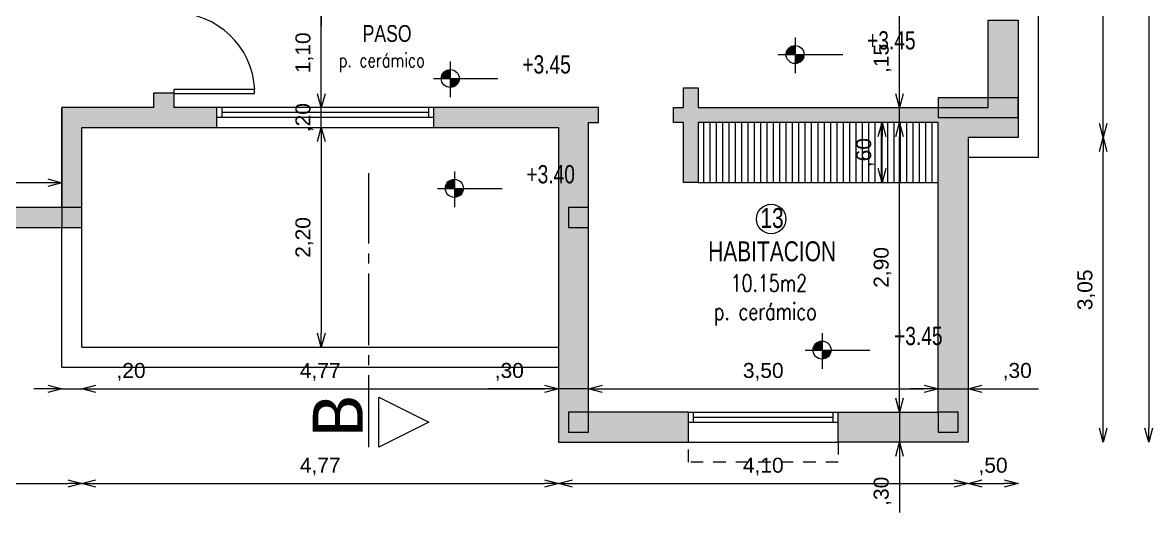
# Model space of a CAD drawing. Header units: millimetres. Extents: x 299 to 493, y -175 to -78.
# Drawn here: x 310.51 to 321.82, y -120.65 to -115.75 of the extents above; entities that cross this region are included whole.
import ezdxf

# ---------------------------------------------------------------- set-up
doc = ezdxf.new("R2010")
doc.units = ezdxf.units.MM
for name, pattern in [('ACAD_ISO04W100', [30, 24, -3, 0, -3]), ('HIDDEN2', [0.1875, 0.125, -0.0625]), ('JIS_02_1.0', [2, 1, -1])]:
    doc.linetypes.add(name, pattern=pattern)
for name, color, linetype, lineweight in [('0-CARPCORTE', 3, 'Continuous', 20), ('0-CARPVISTA', 20, 'Continuous', 15), ('0-COTAS', 11, 'Continuous', 15), ('0-EJES', 240, 'ACAD_ISO04W100', 20), ('0-EQUIPAMIENTO', 2, 'Continuous', 20), ('PILAR_HORMIGON', 2, 'Continuous', 20)]:
    doc.layers.add(name, color=color, linetype=linetype, lineweight=lineweight)
for name, color, linetype in [('0-ESTRUCTURA', 94, 'Continuous'), ('0-HATCH ROJO', 10, 'Continuous'), ('0-MUROS', 251, 'Continuous'), ('0-PROYECCIONES', 4, 'JIS_02_1.0'), ('0-TEXTO', 4, 'Continuous'), ('0-VISTA 2', 2, 'Continuous')]:
    doc.layers.add(name, color=color, linetype=linetype)
doc.styles.add('Arial', font='arial.ttf', dxfattribs={"height": 0.15})
doc.styles.add('DESLOC', font='arial.ttf', dxfattribs={"width": 0.75})
doc.styles.get("Standard").update_dxf_attribs({"font": 'arial.ttf'})
doc.dimstyles.new('CotaNº1', dxfattribs={"dimtxt": 0.15, "dimasz": 0.14, "dimexe": 0, "dimexo": 0.5, "dimgap": 0.08, "dimtad": 1, "dimzin": 4, "dimtxsty": 'Arial', "dimblk": 'OPEN30', "dimcen": 0.3, "dimse1": 1, "dimse2": 1, "dimaunit": 1, "dimazin": 0, "dimtfac": 1, "dimtmove": 0, "dimatfit": 2, "dimfxl": 1, "dimarcsym": 0})

# ---------------------------------------------------------------- blocks, each defined once
blk = doc.blocks.new('cota de nivel')
at = {"layer": '0-COTAS'}
for p, q in [((0, 0.17), (0, -0.188)), ((-0.169, 0), (0.477, 0))]:
    blk.add_line(p, q, dxfattribs=at)
at = {"layer": '0-COTAS', "const_width": 0.0902}
for points in [[(-0.045, 0, -0.414214), (0, 0.045, -0.414214)], [(0, -0.045, 0.414214), (0.045, 0, 0.414214)]]:
    blk.add_lwpolyline(points, format="xyb", dxfattribs=at)
at = {"layer": '0-COTAS'}
blk.add_circle((0, 0), 0.0902, dxfattribs=at)
blk = doc.blocks.new('_Open30')
at = {"color": 0, "linetype": 'ByBlock', "lineweight": -2}
for p, q in [((-1, 0.268), (0, 0)), ((0, 0), (-1, -0.268)), ((0, 0), (-1, 0))]:
    blk.add_line(p, q, dxfattribs=at)
blk = doc.blocks.new('*D158')
at = {"layer": '0-COTAS', "color": 0, "lineweight": -2, "transparency": 16777216}
blk.add_line((310.763, -117.35), (307.963, -117.35), dxfattribs=at)
at = {"layer": 'Defpoints', "color": 0, "transparency": 16777216}
for p in [(307.823, -117.35), (307.823, -117.427), (310.903, -117.427)]:
    blk.add_point(p, dxfattribs=at)
at = {"layer": '0-COTAS', "color": 0, "lineweight": -2, "transparency": 16777216, "xscale": 0.14, "yscale": 0.14, "zscale": 0.14, "rotation": 180}
blk.add_blockref('_Open30', (307.823, -117.35), dxfattribs=at)
at = {"layer": '0-COTAS', "color": 0, "lineweight": -2, "transparency": 16777216, "xscale": 0.14, "yscale": 0.14, "zscale": 0.14}
blk.add_blockref('_Open30', (310.903, -117.35), dxfattribs=at)
at = {"layer": '0-COTAS', "color": 0, "transparency": 16777216, "insert": (309.363, -117.179), "char_height": 0.15, "attachment_point": 5, "style": 'Arial'}
blk.add_mtext('3,08', dxfattribs=at)
blk = doc.blocks.new('*D159')
at = {"layer": '0-COTAS', "color": 0, "lineweight": -2, "transparency": 16777216}
for p, q in [((310.763, -119.414), (310.623, -119.414)), ((310.903, -119.414), (311.103, -119.414)), ((311.243, -119.414), (311.807, -119.414))]:
    blk.add_line(p, q, dxfattribs=at)
at = {"layer": 'Defpoints', "color": 0, "transparency": 16777216}
for p in [(310.903, -119.414), (311.103, -119.414), (311.103, -119.414)]:
    blk.add_point(p, dxfattribs=at)
at = {"layer": '0-COTAS', "color": 0, "lineweight": -2, "transparency": 16777216, "xscale": 0.14, "yscale": 0.14, "zscale": 0.14}
blk.add_blockref('_Open30', (310.903, -119.414), dxfattribs=at)
at = {"layer": '0-COTAS', "color": 0, "lineweight": -2, "transparency": 16777216, "xscale": 0.14, "yscale": 0.14, "zscale": 0.14, "rotation": 180}
blk.add_blockref('_Open30', (311.103, -119.414), dxfattribs=at)
at = {"layer": '0-COTAS', "color": 0, "transparency": 16777216, "insert": (311.595, -119.244), "char_height": 0.15, "attachment_point": 5, "style": 'Arial'}
blk.add_mtext(',20', dxfattribs=at)
blk = doc.blocks.new('*D160')
at = {"layer": '0-COTAS', "color": 0, "lineweight": -2, "transparency": 16777216}
blk.add_line((311.243, -119.414), (315.733, -119.414), dxfattribs=at)
at = {"layer": 'Defpoints', "color": 0, "transparency": 16777216}
for p in [(311.103, -118.862), (315.873, -118.862), (315.873, -119.414)]:
    blk.add_point(p, dxfattribs=at)
at = {"layer": '0-COTAS', "color": 0, "lineweight": -2, "transparency": 16777216, "xscale": 0.14, "yscale": 0.14, "zscale": 0.14, "rotation": 180}
blk.add_blockref('_Open30', (311.103, -119.414), dxfattribs=at)
at = {"layer": '0-COTAS', "color": 0, "lineweight": -2, "transparency": 16777216, "xscale": 0.14, "yscale": 0.14, "zscale": 0.14}
blk.add_blockref('_Open30', (315.873, -119.414), dxfattribs=at)
at = {"layer": '0-COTAS', "color": 0, "transparency": 16777216, "insert": (313.488, -119.244), "char_height": 0.15, "attachment_point": 5, "style": 'Arial'}
blk.add_mtext('4,77', dxfattribs=at)
blk = doc.blocks.new('*D272')
at = {"layer": '0-COTAS', "color": 0, "lineweight": -2, "transparency": 16777216}
blk.add_line((316.313, -119.414), (319.533, -119.414), dxfattribs=at)
at = {"layer": 'Defpoints', "color": 0, "transparency": 16777216}
for p in [(319.673, -119.414), (316.173, -119.648), (319.673, -119.648)]:
    blk.add_point(p, dxfattribs=at)
at = {"layer": '0-COTAS', "color": 0, "lineweight": -2, "transparency": 16777216, "xscale": 0.14, "yscale": 0.14, "zscale": 0.14, "rotation": 180}
blk.add_blockref('_Open30', (316.173, -119.414), dxfattribs=at)
at = {"layer": '0-COTAS', "color": 0, "lineweight": -2, "transparency": 16777216, "xscale": 0.14, "yscale": 0.14, "zscale": 0.14}
blk.add_blockref('_Open30', (319.673, -119.414), dxfattribs=at)
at = {"layer": '0-COTAS', "color": 0, "transparency": 16777216, "insert": (317.923, -119.244), "char_height": 0.15, "attachment_point": 5, "style": 'Arial'}
blk.add_mtext('3,50', dxfattribs=at)
blk = doc.blocks.new('*D273')
at = {"layer": '0-COTAS', "color": 0, "lineweight": -2, "transparency": 16777216}
for p, q in [((315.733, -119.414), (315.17, -119.414)), ((316.173, -119.414), (315.873, -119.414)), ((316.313, -119.414), (316.453, -119.414))]:
    blk.add_line(p, q, dxfattribs=at)
at = {"layer": 'Defpoints', "color": 0, "transparency": 16777216}
for p in [(315.873, -117.73), (315.873, -119.414), (316.173, -119.414)]:
    blk.add_point(p, dxfattribs=at)
at = {"layer": '0-COTAS', "color": 0, "lineweight": -2, "transparency": 16777216, "xscale": 0.14, "yscale": 0.14, "zscale": 0.14}
blk.add_blockref('_Open30', (315.873, -119.414), dxfattribs=at)
at = {"layer": '0-COTAS', "color": 0, "lineweight": -2, "transparency": 16777216, "xscale": 0.14, "yscale": 0.14, "zscale": 0.14, "rotation": 180}
blk.add_blockref('_Open30', (316.173, -119.414), dxfattribs=at)
at = {"layer": '0-COTAS', "color": 0, "transparency": 16777216, "insert": (315.381, -119.244), "char_height": 0.15, "attachment_point": 5, "style": 'Arial'}
blk.add_mtext(',30', dxfattribs=at)
blk = doc.blocks.new('*D274')
at = {"layer": '0-COTAS', "color": 0, "lineweight": -2, "transparency": 16777216}
for p, q in [((319.533, -119.414), (319.393, -119.414)), ((319.673, -119.414), (319.973, -119.414)), ((320.113, -119.414), (320.677, -119.414))]:
    blk.add_line(p, q, dxfattribs=at)
at = {"layer": 'Defpoints', "color": 0, "transparency": 16777216}
for p in [(319.673, -119.414), (319.973, -119.414), (319.973, -119.414)]:
    blk.add_point(p, dxfattribs=at)
at = {"layer": '0-COTAS', "color": 0, "lineweight": -2, "transparency": 16777216, "xscale": 0.14, "yscale": 0.14, "zscale": 0.14}
blk.add_blockref('_Open30', (319.673, -119.414), dxfattribs=at)
at = {"layer": '0-COTAS', "color": 0, "lineweight": -2, "transparency": 16777216, "xscale": 0.14, "yscale": 0.14, "zscale": 0.14, "rotation": 180}
blk.add_blockref('_Open30', (319.973, -119.414), dxfattribs=at)
at = {"layer": '0-COTAS', "color": 0, "transparency": 16777216, "insert": (320.465, -119.244), "char_height": 0.15, "attachment_point": 5, "style": 'Arial'}
blk.add_mtext(',30', dxfattribs=at)
blk = doc.blocks.new('*D275')
at = {"layer": '0-COTAS', "color": 0, "lineweight": -2, "transparency": 16777216}
blk.add_line((319.287, -119.508), (319.287, -116.888), dxfattribs=at)
at = {"layer": 'Defpoints', "color": 0, "transparency": 16777216}
for p in [(319.287, -116.748), (319.673, -116.748), (319.673, -119.648)]:
    blk.add_point(p, dxfattribs=at)
at = {"layer": '0-COTAS', "color": 0, "lineweight": -2, "transparency": 16777216, "xscale": 0.14, "yscale": 0.14, "zscale": 0.14}
for p, rotation in [((319.287, -116.748), 90), ((319.287, -119.648), 270)]:
    blk.add_blockref('_Open30', p, dxfattribs=dict(at, rotation=rotation))
at = {"layer": '0-COTAS', "color": 0, "transparency": 16777216, "insert": (319.117, -118.198), "char_height": 0.15, "attachment_point": 5, "rotation": 90, "style": 'Arial'}
blk.add_mtext('2,90', dxfattribs=at)
blk = doc.blocks.new('*D276')
at = {"layer": '0-COTAS', "color": 0, "lineweight": -2, "transparency": 16777216}
for p, q in [((319.287, -119.508), (319.287, -119.368)), ((319.287, -119.648), (319.287, -119.948)), ((319.287, -120.088), (319.287, -120.652))]:
    blk.add_line(p, q, dxfattribs=at)
at = {"layer": 'Defpoints', "color": 0, "transparency": 16777216}
for p in [(319.673, -119.648), (319.287, -119.948), (319.673, -119.948)]:
    blk.add_point(p, dxfattribs=at)
at = {"layer": '0-COTAS', "color": 0, "lineweight": -2, "transparency": 16777216, "xscale": 0.14, "yscale": 0.14, "zscale": 0.14}
for p, rotation in [((319.287, -119.648), 270), ((319.287, -119.948), 90)]:
    blk.add_blockref('_Open30', p, dxfattribs=dict(at, rotation=rotation))
at = {"layer": '0-COTAS', "color": 0, "transparency": 16777216, "insert": (319.117, -120.44), "char_height": 0.15, "attachment_point": 5, "rotation": 90, "style": 'Arial'}
blk.add_mtext(',30', dxfattribs=at)
blk = doc.blocks.new('*D277')
at = {"layer": '0-COTAS', "color": 0, "lineweight": -2, "transparency": 16777216}
for p, q in [((319.287, -116.458), (319.287, -115.892)), ((319.287, -116.748), (319.287, -116.598)), ((319.287, -116.888), (319.287, -117.028))]:
    blk.add_line(p, q, dxfattribs=at)
at = {"layer": 'Defpoints', "color": 0, "transparency": 16777216}
for p in [(319.287, -116.598), (319.673, -116.598), (319.673, -116.748)]:
    blk.add_point(p, dxfattribs=at)
at = {"layer": '0-COTAS', "color": 0, "lineweight": -2, "transparency": 16777216, "xscale": 0.14, "yscale": 0.14, "zscale": 0.14}
for p, rotation in [((319.287, -116.598), 270), ((319.287, -116.748), 90)]:
    blk.add_blockref('_Open30', p, dxfattribs=dict(at, rotation=rotation))
at = {"layer": '0-COTAS', "color": 0, "transparency": 16777216, "insert": (319.117, -116.105), "char_height": 0.15, "attachment_point": 5, "rotation": 90, "style": 'Arial'}
blk.add_mtext(',15', dxfattribs=at)
blk = doc.blocks.new('*D278')
at = {"layer": '0-COTAS', "color": 0, "lineweight": -2, "transparency": 16777216}
blk.add_line((319.287, -116.458), (319.287, -113.838), dxfattribs=at)
at = {"layer": 'Defpoints', "color": 0, "transparency": 16777216}
for p in [(319.287, -113.698), (320.173, -113.698), (320.173, -116.598)]:
    blk.add_point(p, dxfattribs=at)
at = {"layer": '0-COTAS', "color": 0, "lineweight": -2, "transparency": 16777216, "xscale": 0.14, "yscale": 0.14, "zscale": 0.14}
for p, rotation in [((319.287, -113.698), 90), ((319.287, -116.598), 270)]:
    blk.add_blockref('_Open30', p, dxfattribs=dict(at, rotation=rotation))
at = {"layer": '0-COTAS', "color": 0, "transparency": 16777216, "insert": (319.117, -115.148), "char_height": 0.15, "attachment_point": 5, "rotation": 90, "style": 'Arial'}
blk.add_mtext('2,90', dxfattribs=at)
blk = doc.blocks.new('*D161')
at = {"layer": '0-COTAS', "color": 0, "lineweight": -2, "transparency": 16777216}
for p, q in [((313.499, -116.458), (313.499, -116.318)), ((313.499, -116.798), (313.499, -116.598)), ((313.499, -116.938), (313.499, -117.078))]:
    blk.add_line(p, q, dxfattribs=at)
at = {"layer": 'Defpoints', "color": 0, "transparency": 16777216}
for p in [(312.993, -116.598), (313.499, -116.598), (312.993, -116.798)]:
    blk.add_point(p, dxfattribs=at)
at = {"layer": '0-COTAS', "color": 0, "lineweight": -2, "transparency": 16777216, "xscale": 0.14, "yscale": 0.14, "zscale": 0.14}
for p, rotation in [((313.499, -116.598), 270), ((313.499, -116.798), 90)]:
    blk.add_blockref('_Open30', p, dxfattribs=dict(at, rotation=rotation))
at = {"layer": '0-COTAS', "color": 0, "transparency": 16777216, "insert": (313.329, -116.698), "char_height": 0.15, "attachment_point": 5, "rotation": 90, "style": 'Arial'}
blk.add_mtext(',20', dxfattribs=at)
blk = doc.blocks.new('*D162')
at = {"layer": '0-COTAS', "color": 0, "lineweight": -2, "transparency": 16777216}
blk.add_line((313.499, -116.458), (313.499, -115.638), dxfattribs=at)
at = {"layer": 'Defpoints', "color": 0, "transparency": 16777216}
for p in [(312.993, -115.498), (313.499, -115.498), (312.993, -116.598)]:
    blk.add_point(p, dxfattribs=at)
at = {"layer": '0-COTAS', "color": 0, "lineweight": -2, "transparency": 16777216, "xscale": 0.14, "yscale": 0.14, "zscale": 0.14}
for p, rotation in [((313.499, -115.498), 90), ((313.499, -116.598), 270)]:
    blk.add_blockref('_Open30', p, dxfattribs=dict(at, rotation=rotation))
at = {"layer": '0-COTAS', "color": 0, "transparency": 16777216, "insert": (313.329, -116.048), "char_height": 0.15, "attachment_point": 5, "rotation": 90, "style": 'Arial'}
blk.add_mtext('1,10', dxfattribs=at)
blk = doc.blocks.new('*D163')
at = {"layer": '0-COTAS', "color": 0, "lineweight": -2, "transparency": 16777216}
blk.add_line((313.499, -116.938), (313.499, -118.858), dxfattribs=at)
at = {"layer": 'Defpoints', "color": 0, "transparency": 16777216}
for p in [(312.993, -116.798), (312.993, -118.998), (313.499, -118.998)]:
    blk.add_point(p, dxfattribs=at)
at = {"layer": '0-COTAS', "color": 0, "lineweight": -2, "transparency": 16777216, "xscale": 0.14, "yscale": 0.14, "zscale": 0.14}
for p, rotation in [((313.499, -116.798), 90), ((313.499, -118.998), 270)]:
    blk.add_blockref('_Open30', p, dxfattribs=dict(at, rotation=rotation))
at = {"layer": '0-COTAS', "color": 0, "transparency": 16777216, "insert": (313.329, -117.898), "char_height": 0.15, "attachment_point": 5, "rotation": 90, "style": 'Arial'}
blk.add_mtext('2,20', dxfattribs=at)
blk = doc.blocks.new('*D297')
at = {"layer": '0-COTAS', "color": 0, "lineweight": -2, "transparency": 16777216}
for p, q in [((313.499, -115.208), (313.499, -115.068)), ((313.499, -115.348), (313.499, -115.498)), ((313.499, -115.638), (313.499, -115.778))]:
    blk.add_line(p, q, dxfattribs=at)
at = {"layer": 'Defpoints', "color": 0, "transparency": 16777216}
for p in [(313.173, -115.348), (313.173, -115.498), (313.499, -115.498)]:
    blk.add_point(p, dxfattribs=at)
at = {"layer": '0-COTAS', "color": 0, "lineweight": -2, "transparency": 16777216, "xscale": 0.14, "yscale": 0.14, "zscale": 0.14}
for p, rotation in [((313.499, -115.348), 270), ((313.499, -115.498), 90)]:
    blk.add_blockref('_Open30', p, dxfattribs=dict(at, rotation=rotation))
at = {"layer": '0-COTAS', "color": 0, "transparency": 16777216, "insert": (313.329, -115.423), "char_height": 0.15, "attachment_point": 5, "rotation": 90, "style": 'Arial'}
blk.add_mtext(',15', dxfattribs=at)
blk = doc.blocks.new('*D313')
at = {"layer": '0-COTAS', "color": 0, "lineweight": -2, "transparency": 16777216}
blk.add_line((307.763, -120.363), (310.963, -120.363), dxfattribs=at)
at = {"layer": 'Defpoints', "color": 0, "transparency": 16777216}
for p in [(307.623, -117.798), (311.103, -117.798), (311.103, -120.363)]:
    blk.add_point(p, dxfattribs=at)
at = {"layer": '0-COTAS', "color": 0, "lineweight": -2, "transparency": 16777216, "xscale": 0.14, "yscale": 0.14, "zscale": 0.14, "rotation": 180}
blk.add_blockref('_Open30', (307.623, -120.363), dxfattribs=at)
at = {"layer": '0-COTAS', "color": 0, "lineweight": -2, "transparency": 16777216, "xscale": 0.14, "yscale": 0.14, "zscale": 0.14}
blk.add_blockref('_Open30', (311.103, -120.363), dxfattribs=at)
at = {"layer": '0-COTAS', "color": 0, "transparency": 16777216, "insert": (309.363, -120.193), "char_height": 0.15, "attachment_point": 5, "style": 'Arial'}
blk.add_mtext('3,48', dxfattribs=at)
blk = doc.blocks.new('*D187')
at = {"layer": '0-COTAS', "color": 0, "lineweight": -2, "transparency": 16777216}
blk.add_line((311.243, -120.363), (315.733, -120.363), dxfattribs=at)
at = {"layer": 'Defpoints', "color": 0, "transparency": 16777216}
for p in [(311.103, -117.798), (315.873, -117.798), (315.873, -120.363)]:
    blk.add_point(p, dxfattribs=at)
at = {"layer": '0-COTAS', "color": 0, "lineweight": -2, "transparency": 16777216, "xscale": 0.14, "yscale": 0.14, "zscale": 0.14, "rotation": 180}
blk.add_blockref('_Open30', (311.103, -120.363), dxfattribs=at)
at = {"layer": '0-COTAS', "color": 0, "lineweight": -2, "transparency": 16777216, "xscale": 0.14, "yscale": 0.14, "zscale": 0.14}
blk.add_blockref('_Open30', (315.873, -120.363), dxfattribs=at)
at = {"layer": '0-COTAS', "color": 0, "transparency": 16777216, "insert": (313.488, -120.193), "char_height": 0.15, "attachment_point": 5, "style": 'Arial'}
blk.add_mtext('4,77', dxfattribs=at)
blk = doc.blocks.new('*D314')
at = {"layer": '0-COTAS', "color": 0, "lineweight": -2, "transparency": 16777216}
blk.add_line((316.013, -120.363), (319.833, -120.363), dxfattribs=at)
at = {"layer": 'Defpoints', "color": 0, "transparency": 16777216}
for p in [(315.873, -119.948), (319.973, -119.948), (319.973, -120.363)]:
    blk.add_point(p, dxfattribs=at)
at = {"layer": '0-COTAS', "color": 0, "lineweight": -2, "transparency": 16777216, "xscale": 0.14, "yscale": 0.14, "zscale": 0.14, "rotation": 180}
blk.add_blockref('_Open30', (315.873, -120.363), dxfattribs=at)
at = {"layer": '0-COTAS', "color": 0, "lineweight": -2, "transparency": 16777216, "xscale": 0.14, "yscale": 0.14, "zscale": 0.14}
blk.add_blockref('_Open30', (319.973, -120.363), dxfattribs=at)
at = {"layer": '0-COTAS', "color": 0, "transparency": 16777216, "insert": (317.923, -120.193), "char_height": 0.15, "attachment_point": 5, "style": 'Arial'}
blk.add_mtext('4,10', dxfattribs=at)
blk = doc.blocks.new('*D315')
at = {"layer": '0-COTAS', "color": 0, "lineweight": -2, "transparency": 16777216}
blk.add_line((321.326, -119.808), (321.326, -117.038), dxfattribs=at)
at = {"layer": 'Defpoints', "color": 0, "transparency": 16777216}
for p in [(319.973, -116.898), (321.326, -116.898), (319.973, -119.948)]:
    blk.add_point(p, dxfattribs=at)
at = {"layer": '0-COTAS', "color": 0, "lineweight": -2, "transparency": 16777216, "xscale": 0.14, "yscale": 0.14, "zscale": 0.14}
for p, rotation in [((321.326, -116.898), 90), ((321.326, -119.948), 270)]:
    blk.add_blockref('_Open30', p, dxfattribs=dict(at, rotation=rotation))
at = {"layer": '0-COTAS', "color": 0, "transparency": 16777216, "insert": (321.156, -118.423), "char_height": 0.15, "attachment_point": 5, "rotation": 90, "style": 'Arial'}
blk.add_mtext('3,05', dxfattribs=at)
blk = doc.blocks.new('*D316')
at = {"layer": '0-COTAS', "color": 0, "lineweight": -2, "transparency": 16777216}
blk.add_line((321.326, -116.758), (321.326, -109.688), dxfattribs=at)
at = {"layer": 'Defpoints', "color": 0, "transparency": 16777216}
for p in [(320.473, -109.548), (321.326, -109.548), (320.473, -116.898)]:
    blk.add_point(p, dxfattribs=at)
at = {"layer": '0-COTAS', "color": 0, "lineweight": -2, "transparency": 16777216, "xscale": 0.14, "yscale": 0.14, "zscale": 0.14}
for p, rotation in [((321.326, -109.548), 90), ((321.326, -116.898), 270)]:
    blk.add_blockref('_Open30', p, dxfattribs=dict(at, rotation=rotation))
at = {"layer": '0-COTAS', "color": 0, "transparency": 16777216, "insert": (321.156, -113.223), "char_height": 0.15, "attachment_point": 5, "rotation": 90, "style": 'Arial'}
blk.add_mtext('7,35', dxfattribs=at)
blk = doc.blocks.new('*D322')
at = {"layer": '0-COTAS', "color": 0, "lineweight": -2, "transparency": 16777216}
blk.add_line((319.112, -117.208), (319.112, -116.888), dxfattribs=at)
at = {"layer": 'Defpoints', "color": 0, "transparency": 16777216}
for p in [(317.273, -116.748), (319.112, -116.748), (317.273, -117.348)]:
    blk.add_point(p, dxfattribs=at)
at = {"layer": '0-COTAS', "color": 0, "lineweight": -2, "transparency": 16777216, "xscale": 0.14, "yscale": 0.14, "zscale": 0.14}
for p, rotation in [((319.112, -116.748), 90), ((319.112, -117.348), 270)]:
    blk.add_blockref('_Open30', p, dxfattribs=dict(at, rotation=rotation))
at = {"layer": '0-COTAS', "color": 0, "transparency": 16777216, "insert": (318.942, -117.048), "char_height": 0.15, "attachment_point": 5, "rotation": 90, "style": 'Arial'}
blk.add_mtext(',60', dxfattribs=at)
blk = doc.blocks.new('*D416')
at = {"layer": '0-COTAS', "color": 0, "lineweight": -2, "transparency": 16777216}
blk.add_line((321.781, -109.688), (321.781, -119.808), dxfattribs=at)
at = {"layer": 'Defpoints', "color": 0, "transparency": 16777216}
for p in [(318.973, -109.548), (318.973, -119.948), (321.781, -119.948)]:
    blk.add_point(p, dxfattribs=at)
at = {"layer": '0-COTAS', "color": 0, "lineweight": -2, "transparency": 16777216, "xscale": 0.14, "yscale": 0.14, "zscale": 0.14}
for p, rotation in [((321.781, -109.548), 90), ((321.781, -119.948), 270)]:
    blk.add_blockref('_Open30', p, dxfattribs=dict(at, rotation=rotation))
at = {"layer": '0-COTAS', "color": 0, "transparency": 16777216, "insert": (321.61, -114.748), "char_height": 0.15, "attachment_point": 5, "rotation": 90, "style": 'Arial'}
blk.add_mtext('10,40', dxfattribs=at)
blk = doc.blocks.new('*D417')
at = {"layer": '0-COTAS', "color": 0, "lineweight": -2, "transparency": 16777216}
blk.add_line((320.113, -120.363), (320.333, -120.363), dxfattribs=at)
at = {"layer": 'Defpoints', "color": 0, "transparency": 16777216}
for p in [(319.973, -116.898), (320.473, -116.898), (320.473, -120.363)]:
    blk.add_point(p, dxfattribs=at)
at = {"layer": '0-COTAS', "color": 0, "lineweight": -2, "transparency": 16777216, "xscale": 0.14, "yscale": 0.14, "zscale": 0.14, "rotation": 180}
blk.add_blockref('_Open30', (319.973, -120.363), dxfattribs=at)
at = {"layer": '0-COTAS', "color": 0, "lineweight": -2, "transparency": 16777216, "xscale": 0.14, "yscale": 0.14, "zscale": 0.14}
blk.add_blockref('_Open30', (320.473, -120.363), dxfattribs=at)
at = {"layer": '0-COTAS', "color": 0, "transparency": 16777216, "insert": (320.223, -120.193), "char_height": 0.15, "attachment_point": 5, "style": 'Arial'}
blk.add_mtext(',50', dxfattribs=at)
blk = doc.blocks.new('*D419')
at = {"layer": '0-COTAS', "color": 0, "lineweight": -2, "transparency": 16777216}
blk.add_line((306.758, -116.458), (306.758, -115.438), dxfattribs=at)
at = {"layer": 'Defpoints', "color": 0, "transparency": 16777216}
for p in [(306.758, -115.298), (311.103, -115.298), (311.103, -116.598)]:
    blk.add_point(p, dxfattribs=at)
at = {"layer": '0-COTAS', "color": 0, "lineweight": -2, "transparency": 16777216, "xscale": 0.14, "yscale": 0.14, "zscale": 0.14}
for p, rotation in [((306.758, -115.298), 90), ((306.758, -116.598), 270)]:
    blk.add_blockref('_Open30', p, dxfattribs=dict(at, rotation=rotation))
at = {"layer": '0-COTAS', "color": 0, "transparency": 16777216, "insert": (306.588, -115.948), "char_height": 0.15, "attachment_point": 5, "rotation": 90, "style": 'Arial'}
blk.add_mtext('1,30', dxfattribs=at)
blk = doc.blocks.new('*D420')
at = {"layer": '0-COTAS', "color": 0, "lineweight": -2, "transparency": 16777216}
blk.add_line((306.758, -117.658), (306.758, -116.738), dxfattribs=at)
at = {"layer": 'Defpoints', "color": 0, "transparency": 16777216}
for p in [(306.758, -116.598), (311.103, -116.598), (311.103, -117.798)]:
    blk.add_point(p, dxfattribs=at)
at = {"layer": '0-COTAS', "color": 0, "lineweight": -2, "transparency": 16777216, "xscale": 0.14, "yscale": 0.14, "zscale": 0.14}
for p, rotation in [((306.758, -116.598), 90), ((306.758, -117.798), 270)]:
    blk.add_blockref('_Open30', p, dxfattribs=dict(at, rotation=rotation))
at = {"layer": '0-COTAS', "color": 0, "transparency": 16777216, "insert": (306.588, -117.198), "char_height": 0.15, "attachment_point": 5, "rotation": 90, "style": 'Arial'}
blk.add_mtext('1,20', dxfattribs=at)

msp = doc.modelspace()

# ---------------------------------------------------------------- hatches: boundary and pattern name
at = {"layer": '0-EQUIPAMIENTO'}
h = msp.add_hatch(dxfattribs=at)
h.set_pattern_fill('ANSI31', color=2, scale=0.02, angle=45)
h.set_pattern_definition([(90, (-499.66313, 97.258583), (-0.0635, 0), [])])
h.paths.add_polyline_path([(319.673, -117.348), (319.673, -116.748), (317.273, -116.748), (317.273, -117.348)])
h.paths.add_polyline_path([(316.223, -112.998), (316.223, -113.548), (318.223, -113.548), (318.223, -112.998)])
at = {"layer": '0-ESTRUCTURA', "ltscale": 0.025}
h = msp.add_hatch(color=256, dxfattribs=at)
h.dxf.hatch_style = 1
h.paths.add_polyline_path([(311.823, -109.348), (311.823, -109.548), (312.123, -109.548), (312.123, -109.348)])
h.paths.add_polyline_path([(318.623, -109.348), (318.423, -109.348), (318.423, -109.738), (318.623, -109.738)])
h.paths.add_polyline_path([(320.273, -109.748), (320.473, -109.748), (320.473, -109.548), (320.273, -109.548)])
h.paths.add_polyline_path([(320.223, -113.548), (320.223, -113.698), (320.473, -113.698), (320.473, -113.548)])
h.paths.add_polyline_path([(314.723, -113.548), (314.723, -113.698), (315.023, -113.698), (315.023, -113.548)])
h.paths.add_polyline_path([(311.823, -113.798), (311.973, -113.798), (311.973, -113.548), (311.823, -113.548)])
h.paths.add_polyline_path([(307.623, -115.498), (307.823, -115.498), (307.823, -115.298), (307.623, -115.298)])
h.paths.add_polyline_path([(311.973, -115.248), (311.823, -115.248), (311.823, -115.498), (311.973, -115.498)])
h.paths.add_polyline_path([(310.903, -117.598), (310.903, -117.798), (311.103, -117.798), (311.103, -117.598)])
h.paths.add_polyline_path([(316.173, -117.598), (315.973, -117.598), (315.973, -117.798), (316.173, -117.798)])
h.paths.add_polyline_path([(316.173, -119.648), (315.973, -119.648), (315.973, -119.848), (316.173, -119.848)])
h.paths.add_polyline_path([(319.673, -119.848), (319.873, -119.848), (319.873, -119.648), (319.673, -119.648)])
h.paths.add_polyline_path([(319.673, -116.698), (320.473, -116.698), (320.473, -116.498), (319.673, -116.498)])
at = {"layer": '0-HATCH ROJO'}
h = msp.add_hatch(color=256, dxfattribs=at)
h.dxf.hatch_style = 1
h.paths.add_polyline_path([(311.823, -115.298), (307.623, -115.298), (307.623, -116.398), (307.623, -116.498), (307.623, -116.598), (307.723, -116.598), (307.823, -116.598), (307.823, -115.498), (308.823, -115.498), (309.083, -115.498), (309.343, -115.498), (309.603, -115.498), (309.863, -115.498), (310.123, -115.498), (310.383, -115.498), (310.643, -115.498), (310.903, -115.498), (311.163, -115.498), (311.823, -115.498), (311.823, -115.648), (312.023, -115.648), (312.023, -115.498), (312.173, -115.498), (312.173, -115.348), (312.023, -115.348), (312.023, -109.548), (312.823, -109.548), (312.823, -109.448), (312.823, -109.348), (311.823, -109.348)])
h.paths.add_polyline_path([(318.223, -112.148), (318.373, -112.148), (318.373, -111.948), (318.473, -111.948), (318.473, -111.848), (318.373, -111.848), (318.373, -109.848), (318.423, -109.848), (318.723, -109.848), (318.723, -109.648), (318.723, -109.548), (318.423, -109.548), (318.423, -109.348), (317.473, -109.348), (317.473, -109.448), (317.473, -109.548), (318.223, -109.548)])
h.paths.add_polyline_path([(320.173, -109.848), (320.173, -111.848), (319.223, -111.848), (319.223, -111.948), (320.173, -111.948), (320.173, -112.898), (320.273, -112.898), (320.473, -112.898), (320.473, -109.748), (320.473, -109.548), (320.063, -109.548), (319.223, -109.548), (319.223, -109.648), (319.223, -109.848)])
h.paths.add_polyline_path([(320.473, -113.748), (320.473, -113.548), (320.473, -113.398), (320.273, -113.398), (320.173, -113.398), (320.173, -113.548), (318.373, -113.548), (318.373, -112.898), (318.223, -112.898), (318.223, -113.548), (316.223, -113.548), (316.223, -112.898), (316.073, -112.898), (316.073, -113.548), (313.023, -113.548), (313.023, -113.648), (313.023, -115.348), (312.923, -115.348), (312.923, -115.498), (315.673, -115.498), (315.673, -115.348), (315.323, -115.348), (315.323, -115.248), (315.173, -115.248), (315.173, -115.348), (313.173, -115.348), (313.173, -113.698), (315.173, -113.698), (315.173, -114.498), (315.323, -114.498), (315.323, -113.698), (316.523, -113.698), (316.523, -115.348), (316.423, -115.348), (316.423, -115.498), (317.123, -115.498), (317.123, -115.648), (317.273, -115.648), (317.273, -115.348), (316.673, -115.348), (316.673, -113.698), (320.173, -113.698), (320.173, -114.523), (320.273, -114.523), (320.473, -114.523)])
h.paths.add_polyline_path([(319.973, -116.898), (320.473, -116.898), (320.473, -115.723), (320.273, -115.723), (320.173, -115.723), (320.173, -116.598), (317.273, -116.598), (317.273, -116.398), (317.123, -116.398), (317.123, -116.598), (317.023, -116.598), (317.023, -116.748), (317.123, -116.748), (317.123, -117.348), (317.273, -117.348), (317.273, -116.748), (319.673, -116.748), (319.673, -119.648), (318.673, -119.648), (318.673, -119.948), (319.973, -119.948)])
h.paths.add_polyline_path([(316.173, -116.748), (316.273, -116.748), (316.273, -116.598), (314.623, -116.598), (314.623, -116.698), (314.623, -116.798), (315.873, -116.798), (315.873, -119.948), (317.173, -119.948), (317.173, -119.748), (317.173, -119.648), (316.173, -119.648), (316.173, -119.498)])
h.paths.add_polyline_path([(312.453, -116.798), (312.453, -116.698), (312.453, -116.598), (312.023, -116.598), (312.023, -116.448), (311.823, -116.448), (311.823, -116.598), (311.103, -116.598), (310.903, -116.598), (310.903, -117.598), (310.663, -117.598), (310.643, -117.598), (310.383, -117.598), (310.296, -117.598), (310.296, -117.698), (310.296, -117.798), (311.103, -117.798), (311.103, -116.798)])
h.paths.add_polyline_path([(316.173, -111.398), (316.173, -112.148), (316.223, -112.148), (316.223, -109.548), (316.973, -109.548), (316.973, -109.448), (316.973, -109.348), (314.823, -109.348), (314.823, -109.448), (314.823, -109.548), (316.073, -109.548), (316.073, -112.148), (316.123, -112.148), (316.123, -111.398)])

# ---------------------------------------------------------------- linework, layer by layer
at = {"layer": '0-CARPCORTE'}
for p, q in [((314.623, -116.598, 0.041), (312.453, -116.598, 0.041)), ((314.623, -116.698, 0.041), (312.453, -116.698, 0.041)), ((312.503, -116.598, 0.041), (312.503, -116.698, 0.041)), ((314.573, -116.648, 0.041), (312.503, -116.648, 0.041)), ((317.173, -119.648, 0.041), (318.673, -119.648, 0.041)), ((317.173, -119.748, 0.041), (318.673, -119.748, 0.041)), ((317.223, -119.698, 0.041), (318.623, -119.698, 0.041))]:
    msp.add_line(p, q, dxfattribs=at)
at = {"layer": '0-CARPCORTE', "elevation": 0.041}
msp.add_lwpolyline([(312.023, -116.455), (312.832, -116.455), (312.832, -116.415), (312.023, -116.415)], close=True, dxfattribs=at)
for points in [[(314.573, -116.598), (314.573, -116.698)], [(317.223, -119.748), (317.223, -119.748), (317.223, -119.648)], [(318.623, -119.748), (318.623, -119.748), (318.623, -119.648)]]:
    msp.add_lwpolyline(points, dxfattribs=at)
at = {"layer": '0-CARPVISTA'}
for p, q in [((312.453, -116.798, 0.041), (314.623, -116.798, 0.041)), ((317.173, -119.948, 0.041), (318.673, -119.948, 0.041))]:
    msp.add_line(p, q, dxfattribs=at)
msp.add_arc((312.025, -116.457, 0.041), 0.809, 2.9959, 89.9479, dxfattribs=at)
at = {"layer": '0-COTAS', "linetype": 'Continuous', "elevation": 0.041, "flags": 128}
msp.add_lwpolyline([(314.576, -119.748), (314.076, -119.998), (314.076, -119.498), (314.576, -119.748)], dxfattribs=at)
at = {"layer": '0-EJES', "ltscale": 0.03}
msp.add_line((313.976, -119.998, 0.041), (313.976, -117.254, 0.041), dxfattribs=at)
at = {"layer": '0-MUROS'}
msp.add_line((320.473, -116.498, 0.041), (320.473, -116.898, 0.041), dxfattribs=at)
at = {"layer": '0-MUROS', "elevation": 0.041}
for points in [[(320.173, -116.598), (320.173, -115.723), (320.273, -115.723), (320.473, -115.723), (320.473, -116.898), (319.973, -116.898), (319.973, -119.948), (318.673, -119.948)], [(311.823, -116.598), (311.823, -116.448), (312.023, -116.448), (312.023, -116.598)], [(318.673, -119.948), (318.673, -119.648), (319.673, -119.648), (319.673, -116.748), (317.273, -116.748), (317.273, -117.348), (317.123, -117.348), (317.123, -116.748), (317.023, -116.748), (317.023, -116.598), (317.123, -116.598), (317.123, -116.398), (317.273, -116.398), (317.273, -116.598), (320.173, -116.598)], [(311.823, -116.598), (311.103, -116.598), (310.903, -116.598), (310.903, -117.598), (310.663, -117.598), (310.643, -117.598), (310.383, -117.598), (310.296, -117.598), (310.296, -117.698), (310.296, -117.798), (311.103, -117.798), (311.103, -116.798), (312.453, -116.798), (312.453, -116.698), (312.453, -116.598), (312.023, -116.598)]]:
    msp.add_lwpolyline(points, dxfattribs=at)
msp.add_lwpolyline([(314.623, -116.798), (315.873, -116.798), (315.873, -119.948), (317.173, -119.948), (317.173, -119.748), (317.173, -119.648), (316.173, -119.648), (316.173, -119.498), (316.173, -116.748), (316.273, -116.748), (316.273, -116.598), (314.623, -116.598), (314.623, -116.698)], close=True, dxfattribs=at)
at = {"layer": '0-PROYECCIONES', "linetype": 'HIDDEN2'}
for p, q in [((317.173, -120.148, 0.041), (317.173, -119.948, 0.041)), ((318.673, -119.948, 0.041), (318.673, -120.148, 0.041)), ((318.673, -120.148, 0.041), (317.173, -120.148, 0.041))]:
    msp.add_line(p, q, dxfattribs=at)
at = {"layer": '0-TEXTO'}
msp.add_circle((318.002, -117.713, 0.041), 0.148, dxfattribs=at)
at = {"layer": '0-VISTA 2'}
for p, q in [((320.673, -109.348, 0.041), (320.673, -117.098, 0.041)), ((320.673, -117.098, 0.041), (319.973, -117.098, 0.041)), ((317.273, -117.348, 0.041), (319.673, -117.348, 0.041)), ((310.903, -119.198, 0.041), (310.903, -117.798, 0.041)), ((311.103, -118.998, 0.041), (311.103, -117.798, 0.041))]:
    msp.add_line(p, q, dxfattribs=at)
at = {"layer": '0-VISTA 2', "color": 2}
msp.add_line((310.903, -117.598, 0.041), (310.903, -116.598, 0.041), dxfattribs=at)
at = {"layer": '0-VISTA 2', "elevation": 0.041}
for points in [[(311.103, -118.998), (315.873, -118.998)], [(310.903, -119.198), (315.873, -119.198)]]:
    msp.add_lwpolyline(points, dxfattribs=at)
at = {"layer": 'PILAR_HORMIGON'}
for points in [[(319.673, -116.698), (320.473, -116.698), (320.473, -116.498), (319.673, -116.498), (319.673, -116.698)], [(310.903, -117.798), (311.103, -117.798), (311.103, -117.598), (310.903, -117.598), (310.903, -117.798)], [(315.973, -117.798), (316.173, -117.798), (316.173, -117.598), (315.973, -117.598), (315.973, -117.798)], [(315.973, -119.848), (316.173, -119.848), (316.173, -119.648), (315.973, -119.648), (315.973, -119.848)], [(319.673, -119.848), (319.873, -119.848), (319.873, -119.648), (319.673, -119.648), (319.673, -119.848)]]:
    msp.add_lwpolyline(points, close=True, dxfattribs=at)

# ---------------------------------------------------------------- block references
at = {"layer": '0-COTAS'}
for p in [(318.241, -116.066, 0.041), (314.79, -116.306, 0.041), (314.831, -117.406, 0.041), (318.511, -119.026, 0.041)]:
    msp.add_blockref('cota de nivel', p, dxfattribs=at)

# ---------------------------------------------------------------- texts
at = {"layer": '0-COTAS', "char_height": 0.1832, "width": 1.65123, "attachment_point": 5, "line_spacing_factor": 0.7, "style": 'DESLOC'}
for s, insert in [('+3.45', (319.205, -115.925, 0.041)), ('+3.45', (315.754, -116.166, 0.041)), ('+3.40', (315.795, -117.266, 0.041)), ('+3.45', (319.475, -118.886, 0.041))]:
    msp.add_mtext(s, dxfattribs=dict(at, insert=insert))
at = {"layer": '0-COTAS', "insert": (313.414, -120.645, 0.041), "char_height": 0.5, "attachment_point": 1, "rotation": 90}
msp.add_mtext_dynamic_manual_height_columns('\\pi0.74618;{\\fCalibri|b0|i0|c0|p34;B}', width=1.82043, gutter_width=1, heights=[0], dxfattribs=at)
at = {"layer": '0-TEXTO', "attachment_point": 1, "style": 'DESLOC'}
for s, width, gutter_width, heights, insert, char_height in [('\\pi1.18522;\\P\\pi0.9515;PASO\\P\\pi0.71112;{\\Fromans|c0;\\H0.85x;p. cerámico}', 2.11344, 1.259, [1.144], (312.962, -115.491, 0.041), 0.16793), ('\\pi1.31121;13\\P\\pi0.7882;HABITACION\\P\\pi1.01391;{\\Fromans|c0;\\H0.85x;10.15m2\\P\\pi0.84694;p. cerámico}', 2.51709, 1.5, [1.363], (316.583, -117.603, 0.041), 0.2)]:
    msp.add_mtext_dynamic_manual_height_columns(s, width=width, gutter_width=gutter_width, heights=heights, dxfattribs=dict(at, insert=insert, char_height=char_height))

# ---------------------------------------------------------------- dimensions: what is measured, and where the dimension line sits
at = {"layer": '0-COTAS'}
for base, p1, p2, picture, middle in [((321.781, -119.948, 0.041), (318.973, -109.548, 0.041), (318.973, -119.948, 0.041), '*D416', (321.61, -114.748, 0.041)), ((321.326, -109.548, 0.041), (320.473, -116.898, 0.041), (320.473, -109.548, 0.041), '*D316', (321.156, -113.223, 0.041)), ((319.287, -113.698, 0.041), (320.173, -116.598, 0.041), (320.173, -113.698, 0.041), '*D278', (319.117, -115.148, 0.041)), ((306.758, -115.298, 0.041), (311.103, -116.598, 0.041), (311.103, -115.298, 0.041), '*D419', (306.588, -115.948, 0.041)), ((313.499, -115.498, 0.041), (312.993, -116.598, 0.041), (312.993, -115.498, 0.041), '*D162', (313.329, -116.048, 0.041)), ((319.287, -116.598, 0.041), (319.673, -116.748, 0.041), (319.673, -116.598, 0.041), '*D277', (319.117, -116.105, 0.041)), ((306.758, -116.598, 0.041), (311.103, -117.798, 0.041), (311.103, -116.598, 0.041), '*D420', (306.588, -117.198, 0.041)), ((313.499, -118.998, 0.041), (312.993, -116.798, 0.041), (312.993, -118.998, 0.041), '*D163', (313.329, -117.898, 0.041)), ((319.112, -116.748, 0.041), (317.273, -117.348, 0.041), (317.273, -116.748, 0.041), '*D322', (318.942, -117.048, 0.041)), ((319.287, -116.748, 0.041), (319.673, -119.648, 0.041), (319.673, -116.748, 0.041), '*D275', (319.117, -118.198, 0.041)), ((321.326, -116.898, 0.041), (319.973, -119.948, 0.041), (319.973, -116.898, 0.041), '*D315', (321.156, -118.423, 0.041)), ((319.287, -119.948, 0.041), (319.673, -119.648, 0.041), (319.673, -119.948, 0.041), '*D276', (319.117, -120.44, 0.041))]:
    dim = msp.add_linear_dim(base=base, p1=p1, p2=p2, angle=90, dimstyle='CotaNº1', dxfattribs=at)
    dim.commit()
    dim.dimension.update_dxf_attribs({"geometry": picture, "text_midpoint": middle})
for base, p1, p2, picture, middle in [((313.499, -115.498, 0.041), (313.173, -115.348, 0.041), (313.173, -115.498, 0.041), '*D297', (313.499, -115.423, 0.041)), ((313.499, -116.598, 0.041), (312.993, -116.798, 0.041), (312.993, -116.598, 0.041), '*D161', (313.499, -116.698, 0.041))]:
    dim = msp.add_linear_dim(base=base, p1=p1, p2=p2, angle=90, dimstyle='CotaNº1', dxfattribs=at)
    dim.commit()
    dim.dimension.update_dxf_attribs({"geometry": picture, "text_midpoint": middle, "dimtype": 160})
for base, p1, p2, picture, middle in [((320.473, -120.363, 0.041), (319.973, -116.898, 0.041), (320.473, -116.898, 0.041), '*D417', (320.223, -120.193, 0.041)), ((307.823, -117.35, 0.041), (310.903, -117.427, 0.041), (307.823, -117.427, 0.041), '*D158', (309.363, -117.179, 0.041)), ((311.103, -120.363, 0.041), (307.623, -117.798, 0.041), (311.103, -117.798, 0.041), '*D313', (309.363, -120.193, 0.041)), ((315.873, -120.363, 0.041), (311.103, -117.798, 0.041), (315.873, -117.798, 0.041), '*D187', (313.488, -120.193, 0.041)), ((315.873, -119.414, 0.041), (316.173, -119.414, 0.041), (315.873, -117.73, 0.041), '*D273', (315.381, -119.244, 0.041)), ((315.873, -119.414, 0.041), (311.103, -118.862, 0.041), (315.873, -118.862, 0.041), '*D160', (313.488, -119.244, 0.041)), ((311.103, -119.414, 0.041), (310.903, -119.414, 0.041), (311.103, -119.414, 0.041), '*D159', (311.595, -119.244, 0.041)), ((319.673, -119.414, 0.041), (316.173, -119.648, 0.041), (319.673, -119.648, 0.041), '*D272', (317.923, -119.244, 0.041)), ((319.973, -119.414, 0.041), (319.673, -119.414, 0.041), (319.973, -119.414, 0.041), '*D274', (320.465, -119.244, 0.041)), ((319.973, -120.363, 0.041), (315.873, -119.948, 0.041), (319.973, -119.948, 0.041), '*D314', (317.923, -120.193, 0.041))]:
    dim = msp.add_linear_dim(base=base, p1=p1, p2=p2, dimstyle='CotaNº1', dxfattribs=at)
    dim.commit()
    dim.dimension.update_dxf_attribs({"geometry": picture, "text_midpoint": middle})

doc.saveas('drawing.dxf')
